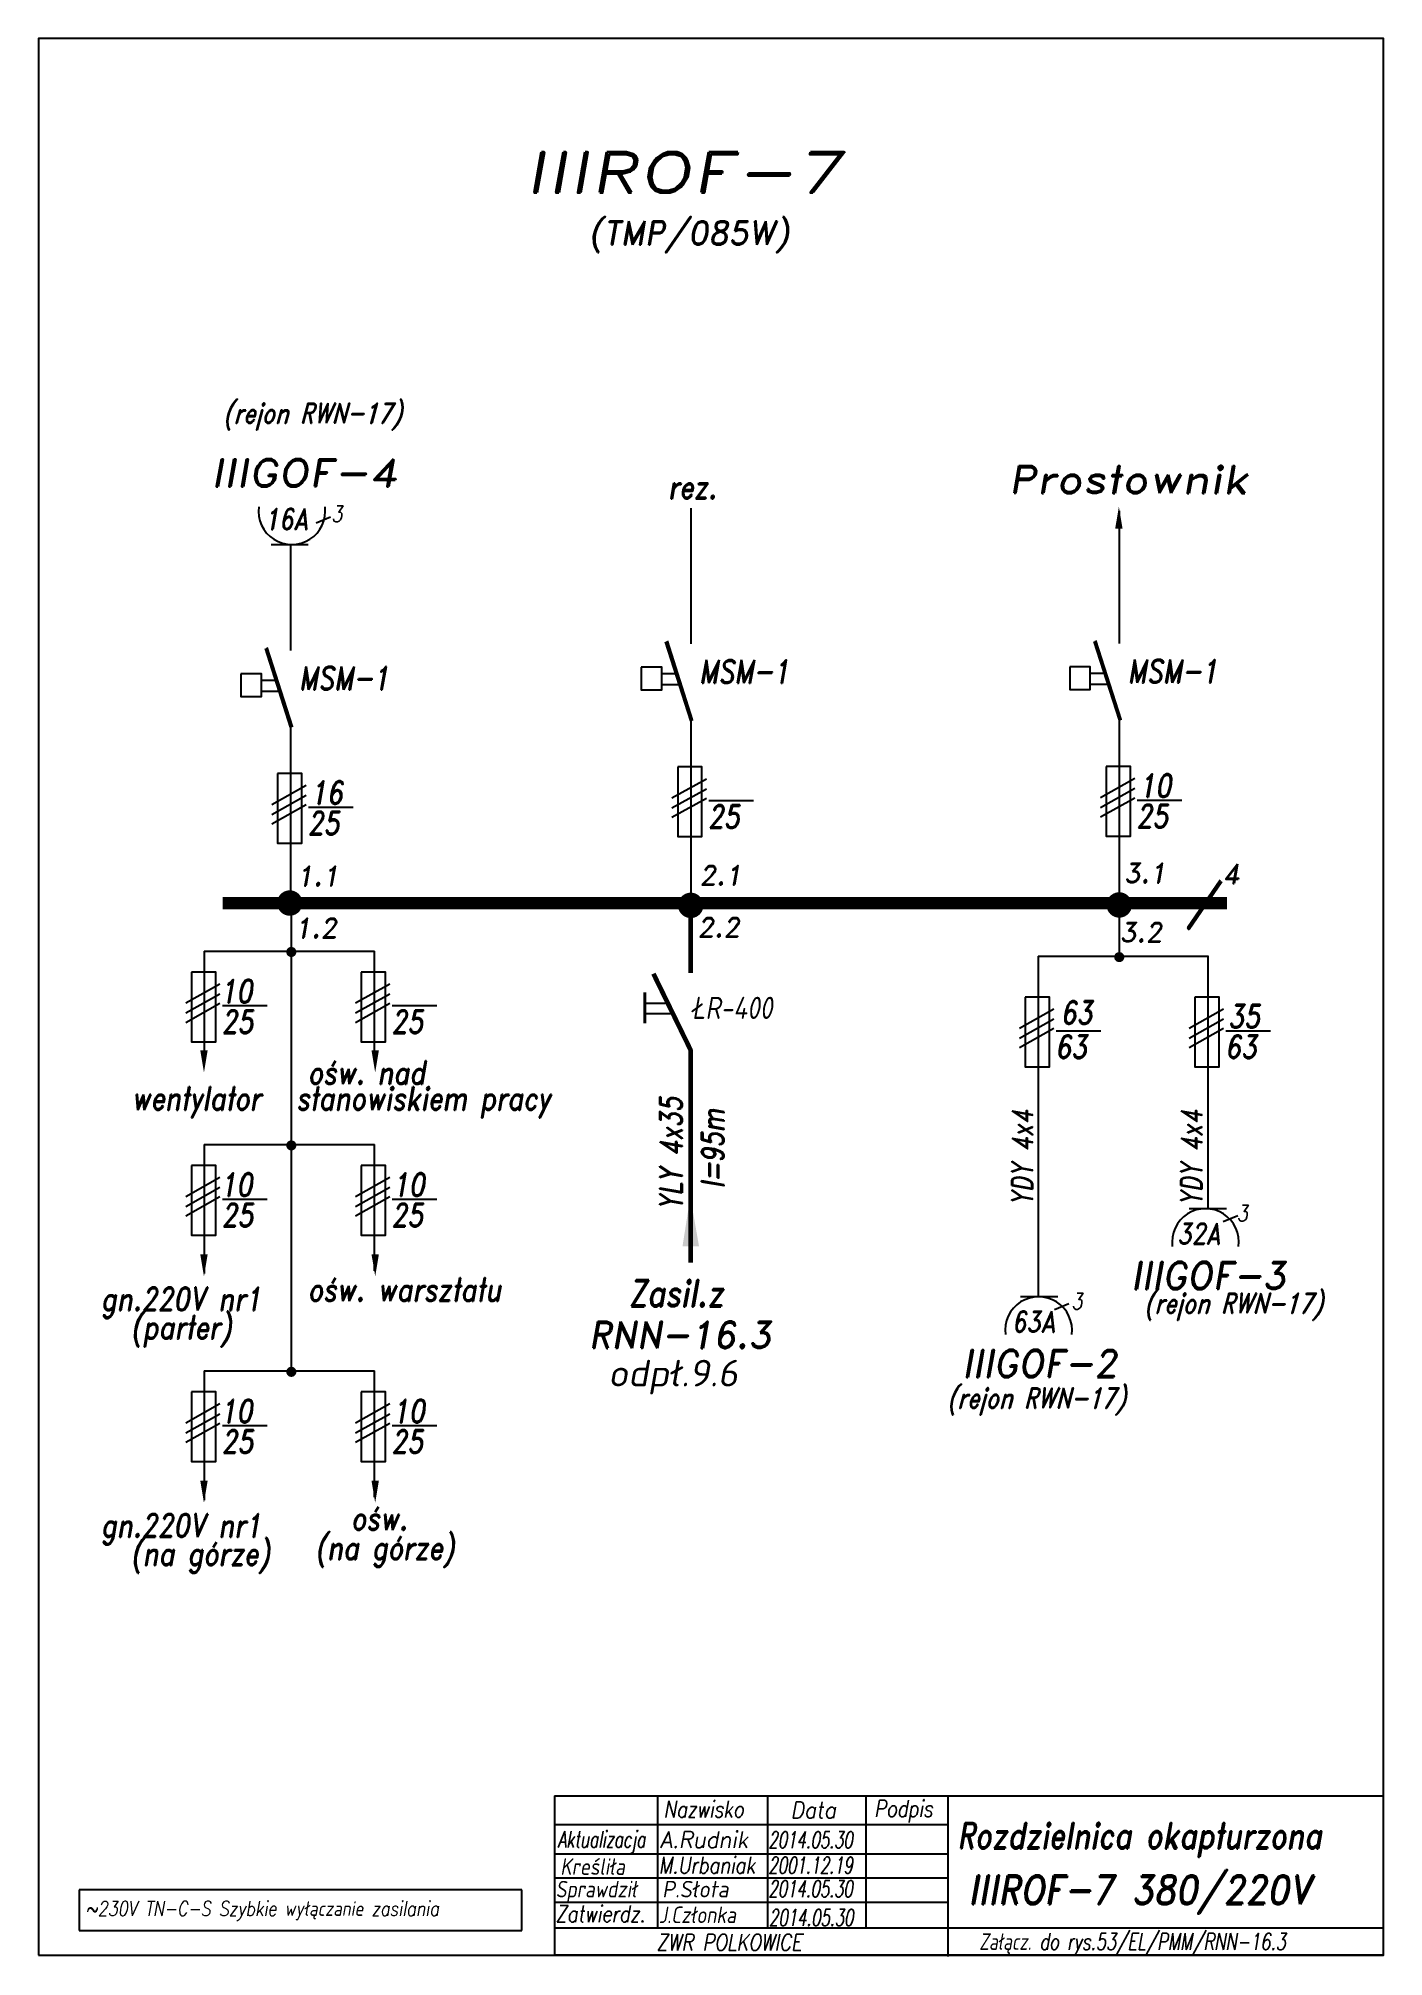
# Model space of a CAD drawing. Extents: x 8 to 208, y 7 to 292.
import ezdxf

# ---------------------------------------------------------------- set-up
doc = ezdxf.new("R2010")
doc.units = 0
doc.header["$MEASUREMENT"] = 0
doc.layers.get('0').update_dxf_attribs({"linetype": 'CONTINUOUS'})
doc.layers.add('LINIE', color=4, linetype='CONTINUOUS')
doc.styles.add('ROMAND', font='romand', dxfattribs={"oblique": 15, "height": 4})
doc.styles.add('ROMANS', font='romans', dxfattribs={"oblique": 15, "height": 3})

msp = doc.modelspace()

# ---------------------------------------------------------------- linework, layer by layer
at = {"color": 7}
for p, q in [((104.48, 222.62), (104.48, 202.45)), ((48.79, 220.44), (50.94, 221.34)), ((168.19, 222.27), (168.19, 202.51)), ((42.09, 217.24), (47.63, 217.24)), ((44.98, 217.24), (44.98, 201.47)), ((104.5, 191.04), (100.75, 202.78)), ((104.76, 191.17), (101.01, 202.91)), ((104.76, 191.04), (101.01, 202.78)), ((168.21, 191.1), (164.46, 202.84)), ((168.47, 191.23), (164.72, 202.97)), ((168.47, 191.1), (164.72, 202.84)), ((45, 190.06), (41.25, 201.8)), ((45.26, 190.19), (41.51, 201.93)), ((45.26, 190.06), (41.51, 201.8)), ((40.69, 197.08), (42.87, 197.08)), ((100.18, 198.06), (102.37, 198.06)), ((163.89, 198.12), (166.08, 198.12)), ((40.69, 195.43), (43.28, 195.43)), ((100.18, 196.41), (102.78, 196.41)), ((163.89, 196.47), (166.49, 196.47)), ((168.19, 191.16), (168.19, 163.64)), ((44.98, 190.12), (44.98, 162.61)), ((104.48, 191.1), (104.48, 163.58)), ((47.31, 181.4), (42.21, 178.55)), ((47.31, 179.91), (42.21, 177.06)), ((106.81, 182.37), (101.7, 179.53)), ((106.81, 180.88), (101.7, 178.04)), ((170.52, 182.43), (165.41, 179.59)), ((170.52, 180.94), (165.41, 178.1)), ((47.31, 178.51), (42.21, 175.66)), ((47.67, 178.2), (54.31, 178.2)), ((106.81, 179.48), (101.7, 176.64)), ((107.17, 179.17), (113.81, 179.17)), ((170.52, 179.54), (165.41, 176.7)), ((170.87, 179.23), (177.52, 179.23)), ((183.2, 167.32), (178.33, 160.24)), ((183.2, 167.15), (178.33, 160.06)), ((183.29, 166.97), (178.42, 159.88)), ((183.47, 167.06), (178.6, 159.97)), ((45.1, 164.4), (45.1, 94.21)), ((168.19, 163.64), (168.19, 155.89)), ((32.17, 156.78), (57.49, 156.78)), ((32.17, 156.78), (32.17, 140.91)), ((57.42, 156.78), (57.42, 141.28)), ((156.13, 156.02), (156.13, 105.38)), ((156.13, 156.02), (181.44, 156.02)), ((181.37, 156.02), (181.37, 118.47)), ((34.5, 151.87), (29.4, 149.02)), ((59.75, 151.87), (54.64, 149.02)), ((34.5, 150.38), (29.4, 147.53)), ((34.5, 148.98), (29.4, 146.13)), ((34.86, 148.67), (41.5, 148.67)), ((59.75, 150.38), (54.64, 147.53)), ((59.75, 148.98), (54.64, 146.13)), ((60.1, 148.67), (66.75, 148.67)), ((97.86, 149.06), (101.3, 149.06)), ((97.91, 149.06), (101.35, 149.06)), ((97.72, 147.5), (101.92, 147.5)), ((97.72, 147.48), (101.92, 147.48)), ((158.46, 148.14), (153.35, 145.29)), ((158.46, 146.65), (153.35, 143.8)), ((183.7, 148.14), (178.6, 145.29)), ((183.7, 146.65), (178.6, 143.8)), ((158.46, 145.25), (153.35, 142.4)), ((158.81, 144.94), (165.46, 144.94)), ((183.7, 145.25), (178.6, 142.4)), ((184.06, 144.94), (190.7, 144.94)), ((32.17, 128.02), (57.49, 128.02)), ((32.17, 128.02), (32.17, 108.82)), ((57.42, 128.02), (57.42, 109.25)), ((34.5, 123.11), (29.4, 120.26)), ((59.75, 123.11), (54.64, 120.26)), ((34.5, 121.62), (29.4, 118.77)), ((34.5, 120.22), (29.4, 117.37)), ((34.86, 119.91), (41.5, 119.91)), ((59.75, 121.62), (54.64, 118.77)), ((59.75, 120.22), (54.64, 117.37)), ((60.1, 119.91), (66.75, 119.91)), ((184.12, 118.47), (178.58, 118.47)), ((183.66, 116.58), (185.8, 117.47)), ((159.04, 105.39), (153.5, 105.39)), ((158.58, 103.5), (160.72, 104.39)), ((32.17, 94.35), (32.17, 75.15)), ((32.17, 94.35), (57.49, 94.35)), ((57.42, 94.35), (57.42, 75.58)), ((34.5, 89.44), (29.4, 86.59)), ((59.75, 89.44), (54.64, 86.59)), ((34.5, 87.95), (29.4, 85.1)), ((34.5, 86.55), (29.4, 83.7)), ((34.86, 86.24), (41.5, 86.24)), ((59.75, 87.95), (54.64, 85.1)), ((59.75, 86.55), (54.64, 83.7)), ((60.1, 86.24), (66.75, 86.24)), ((115.88, 31.15), (115.88, 11.53)), ((130.54, 31.15), (130.54, 11.53)), ((84.24, 26.89), (142.63, 26.89)), ((84.24, 22.53), (142.67, 22.53)), ((13.55, 17.2), (13.55, 11.16)), ((79.36, 17.2), (13.55, 17.2)), ((79.36, 11.16), (79.36, 17.2)), ((84.24, 18.98), (142.75, 18.98)), ((84.24, 15.35), (142.67, 15.35)), ((142.72, 11.61), (142.72, 7.26)), ((13.55, 11.16), (79.36, 11.16))]:
    msp.add_line(p, q, dxfattribs=at)
msp.add_lwpolyline([(7.5, 7.5), (207.5, 7.5), (207.5, 292.5), (7.5, 292.5)], close=True)
for points in [[(37.62, 198.03), (37.62, 194.66), (40.69, 194.66), (40.69, 198.03)], [(97.12, 199), (97.12, 195.64), (100.18, 195.64), (100.18, 199)], [(160.83, 199.06), (160.83, 195.7), (163.89, 195.7), (163.89, 199.06)], [(43.06, 183.19), (43.06, 172.84), (46.67, 172.84), (46.67, 183.19)], [(102.55, 184.17), (102.55, 173.82), (106.16, 173.82), (106.16, 184.17)], [(166.26, 184.23), (166.26, 173.88), (169.87, 173.88), (169.87, 184.23)], [(30.25, 153.66), (30.25, 143.31), (33.86, 143.31), (33.86, 153.66)], [(55.49, 153.66), (55.49, 143.31), (59.1, 143.31), (59.1, 153.66)], [(154.2, 149.93), (154.2, 139.58), (157.81, 139.58), (157.81, 149.93)], [(179.45, 149.93), (179.45, 139.58), (183.06, 139.58), (183.06, 149.93)], [(30.25, 124.9), (30.25, 114.55), (33.86, 114.55), (33.86, 124.9)], [(55.49, 124.9), (55.49, 114.55), (59.1, 114.55), (59.1, 124.9)], [(30.25, 91.23), (30.25, 80.88), (33.86, 80.88), (33.86, 91.23)], [(55.49, 91.23), (55.49, 80.88), (59.1, 80.88), (59.1, 91.23)]]:
    msp.add_lwpolyline(points, close=True, dxfattribs=at)
for points, const_width in [([(43.93, 163.93, 1), (45.82, 163.93, 1)], 1.89), ([(103.54, 163.58, 1), (105.43, 163.58, 1)], 1.89), ([(167.25, 163.64, 1), (169.14, 163.64, 1)], 1.89), ([(44.73, 156.65, 1), (45.48, 156.65, 1)], 0.75), ([(167.82, 155.89, 1), (168.57, 155.89, 1)], 0.75), ([(44.73, 127.89, 1), (45.48, 127.89, 1)], 0.75), ([(44.73, 94.22, 1), (45.48, 94.22, 1)], 0.75)]:
    msp.add_lwpolyline(points, format="xyb", close=True, dxfattribs=dict(at, const_width=const_width))
for points, const_width in [([(34.9, 164.33), (184.2, 164.33)], 1.04), ([(34.9, 163.5), (184.2, 163.5)], 1.04), ([(104.46, 164.57), (104.46, 153.51)], 0.693), ([(104.47, 142.07), (98.94, 153.42)], 0.693), ([(97.67, 150.63), (97.67, 146.05)], 0.462), ([(104.46, 142.17), (104.46, 110.46)], 0.693)]:
    msp.add_lwpolyline(points, dxfattribs=dict(at, const_width=const_width))
for centre, start, end in [((45.19, 222.2), 172.3439, 7.6561), ((181.01, 113.51), 352.3439, 187.6561), ((156.21, 100.42), 352.3439, 187.6561)]:
    msp.add_arc(centre, 4.97, start, end, dxfattribs=at)
for points in [[(168.14, 222.87), (168.69, 219.59), (167.59, 219.59)], [(32.12, 138.73), (31.57, 142.01), (32.67, 142.01)], [(57.58, 138.73), (57.03, 142.01), (58.12, 142.01)], [(104.43, 120.25), (105.72, 112.88), (103.26, 112.86)], [(32.12, 108.41), (31.57, 111.69), (32.67, 111.69)], [(57.58, 108.41), (57.03, 111.69), (58.12, 111.69)], [(32.12, 74.74), (31.57, 78.02), (32.67, 78.02)], [(57.58, 74.74), (57.03, 78.02), (58.12, 78.02)]]:
    msp.add_solid(points, dxfattribs=at)
at = {"layer": 'LINIE', "color": 7}
for p, q in [((84.24, 31.15), (207.5, 31.15)), ((84.24, 31.15), (84.24, 7.5)), ((99.54, 31.15), (99.54, 11.53)), ((142.72, 31.12), (142.72, 11.61)), ((207.43, 31.16), (207.43, 7.59)), ((84.34, 11.53), (207.5, 11.53)), ((207.5, 7.5), (84.24, 7.5)), ((207.4, 8.16), (207.4, 8.16))]:
    msp.add_line(p, q, dxfattribs=at)

# ---------------------------------------------------------------- texts
at = {"color": 7, "oblique": 10}
for s, height, style, width, p in [('IIIROF-7', 6, 'ROMAND', 1.4, (79.82, 269.56)), ('IIIGOF-4    ', 4.0425, 'ROMAND', 1.2, (33.16, 225.87)), ('Prostownik', 4.043, 'ROMAND', 1.2, (151.72, 224.88)), ('rez.', 3.465, 'ROMAND', 0.8, (101.11, 224.04)), ('16A', 3.119, 'ROMAND', 0.8, (41.16, 219.49)), ('3', 2.39, 'ROMAND', 0.8, (51.07, 220.59)), ('MSM-1', 3.465, 'ROMAND', 0.8, (105.73, 196.61)), ('MSM-1', 3.465, 'ROMAND', 0.8, (169.43, 196.67)), ('MSM-1', 3.465, 'ROMAND', 0.8, (46.23, 195.64)), ('10', 3.465, 'ROMAND', 0.8, (171.18, 179.66)), ('16', 3.465, 'ROMAND', 0.8, (47.98, 178.62)), ('25', 3.465, 'ROMAND', 0.8, (47.51, 174.08)), ('25', 3.465, 'ROMAND', 0.8, (107.01, 175.05)), ('25', 3.465, 'ROMAND', 0.8, (170.72, 175.11)), ('10', 3.465, 'ROMAND', 0.8, (34.56, 149.09)), ('ŁR-400', 3.3, 'ROMAND', 0.8, (104.63, 146.69)), ('63', 3.465, 'ROMAND', 0.8, (159.46, 145.91)), ('35', 3.465, 'ROMAND', 0.8, (184.37, 145.36)), ('25', 3.465, 'ROMAND', 0.8, (34.7, 144.55)), ('25', 3.465, 'ROMAND', 0.8, (59.95, 144.55)), ('63', 3.465, 'ROMAND', 0.8, (158.65, 140.82)), ('63', 3.465, 'ROMAND', 0.8, (183.9, 140.82)), ('ośw. nad ', 3.465, 'ROMAND', 0.8, (47.55, 136.98)), ('wentylator', 3.465, 'ROMAND', 0.8, (21.32, 133.15)), ('stanowiskiem pracy', 3.465, 'ROMAND', 0.8, (45.82, 133.15)), ('10', 3.465, 'ROMAND', 0.8, (34.56, 120.33)), ('10', 3.465, 'ROMAND', 0.8, (60.18, 120.33)), ('25', 3.465, 'ROMAND', 0.8, (34.7, 115.79)), ('25', 3.465, 'ROMAND', 0.8, (59.95, 115.79)), ('3', 2.39, 'ROMAND', 0.8, (185.67, 116.6)), ('32A', 3.119, 'ROMAND', 0.8, (176.82, 113.2)), ('gn.220V nr1', 3.465, 'ROMAND', 0.8, (16.78, 103.32)), ('ośw. warsztatu', 3.465, 'ROMAND', 0.8, (47.55, 104.72)), ('Zasil.z', 3.96, 'ROMAND', 0.8, (95.25, 103.93)), ('3', 2.39, 'ROMAND', 0.8, (161.09, 103.51)), ('(parter)', 3.465, 'ROMAND', 0.8, (21.32, 99.11)), ('63A', 3.119, 'ROMAND', 0.8, (152.25, 100.12)), ('10', 3.465, 'ROMAND', 0.8, (34.56, 86.66)), ('10', 3.465, 'ROMAND', 0.8, (60.18, 86.66)), ('25', 3.465, 'ROMAND', 0.8, (34.7, 82.12)), ('25', 3.465, 'ROMAND', 0.8, (59.95, 82.12)), ('gn.220V nr1', 3.465, 'ROMAND', 0.8, (16.78, 69.65)), ('ośw. ', 3.465, 'ROMAND', 0.8, (53.97, 70.7)), ('(na górze)', 3.465, 'ROMAND', 0.8, (21.32, 65.44)), ('(na górze)', 3.465, 'ROMAND', 0.8, (48.75, 66.31)), ('Nazwisko', 2.462, 'ROMANS', 0.8, (100.47, 27.97)), ('Data', 2.462, 'ROMANS', 0.9, (119.34, 27.83)), ('Podpis', 2.462, 'ROMANS', 0.8, (131.77, 28.05)), ('Aktualizacja', 2.4624, 'ROMANS', 0.67, (84.72, 23.48)), ('A.Rudnik', 2.46, 'ROMANS', 0.95, (99.92, 23.43)), ('2014.05.30', 2.462, 'ROMANS', 0.66, (116.03, 23.4)), ('Rozdzielnica okapturzona', 3.816, 'ROMAND', 0.8, (144.11, 23.36)), ('Kreśliła', 2.462, 'ROMANS', 0.8, (85.1, 19.42)), ('M.Urbaniak', 2.46, 'ROMANS', 0.8, (99.73, 19.64)), ('2001.12.19', 2.462, 'ROMANS', 0.66, (116.03, 19.62)), ('IIIROF-7 380/220V', 4.248, 'ROMAND', 0.9, (145.78, 15.07)), ('Sprawdził', 2.462, 'ROMANS', 0.8, (84.4, 16.07)), ('P.Słota', 2.462, 'ROMANS', 0.9, (100.25, 16.07)), ('2014.05.30', 2.462, 'ROMANS', 0.66, (116.03, 16.12)), ('~230V TN-C-S Szybkie wyłączanie zasilania', 2.179, 'ROMAND', 0.8, (14.52, 13.32)), ('Zatwierdz.', 2.462, 'ROMANS', 0.8, (84.38, 12.4)), ('J.Członka', 2.462, 'ROMANS', 0.8, (99.73, 12.25)), ('2014.05.30', 2.462, 'ROMANS', 0.66, (116.12, 11.84)), ('ZWR POLKOWICE', 2.4624, 'ROMANS', 0.8, (99.4, 8.16)), ('Załącz. do rys.53/EL/PMM/RNN-16.3', 2.4624, 'ROMANS', 0.72, (147.37, 8.27))]:
    msp.add_text(s, height=height, dxfattribs=dict(at, style=style, width=width)).set_placement(p)
at = {"color": 7, "style": 'ROMAND', "oblique": 10}
for s, height, p in [('(TMP/085W)', 3.5, (89.4, 261.82)), ('1.1', 2.888, (45.9, 166.51)), ('2.1', 2.888, (105.79, 166.62)), ('3.1', 2.888, (168.88, 166.95)), ('4', 2.89, (183.54, 166.81)), ('1.2', 2.888, (45.59, 158.77)), ('2.2', 2.888, (105.48, 158.88)), ('3.2', 2.888, (168.27, 158.14)), ('IIIGOF-3     ', 4.0425, (169.92, 106.52)), ('RNN-16.3', 3.96, (89.29, 97.74)), ('IIIGOF-2    ', 4.0425, (144.84, 93.44)), ('odpł.9.6', 3.96, (92.19, 92.05))]:
    msp.add_text(s, height=height, dxfattribs=at).set_placement(p)
at = {"style": 'ROMAND', "oblique": 15, "width": 0.8}
for p in [(35.04, 235.27), (171.96, 102.92), (142.66, 88.83)]:
    msp.add_text('(rejon RWN-17)', height=3, dxfattribs=at).set_placement(p)
at = {"color": 7, "style": 'ROMAND', "oblique": 10, "width": 0.8}
for s, height, p in [('YLY 4x35', 3.3, (103.2, 118.23)), ('l=95m', 3.3, (109.41, 121.45)), ('YDY 4x4', 3.119, (155.32, 118.92)), ('YDY 4x4', 3.119, (180.45, 118.92))]:
    msp.add_text(s, height=height, rotation=90, dxfattribs=at).set_placement(p)

doc.saveas('drawing.dxf')
